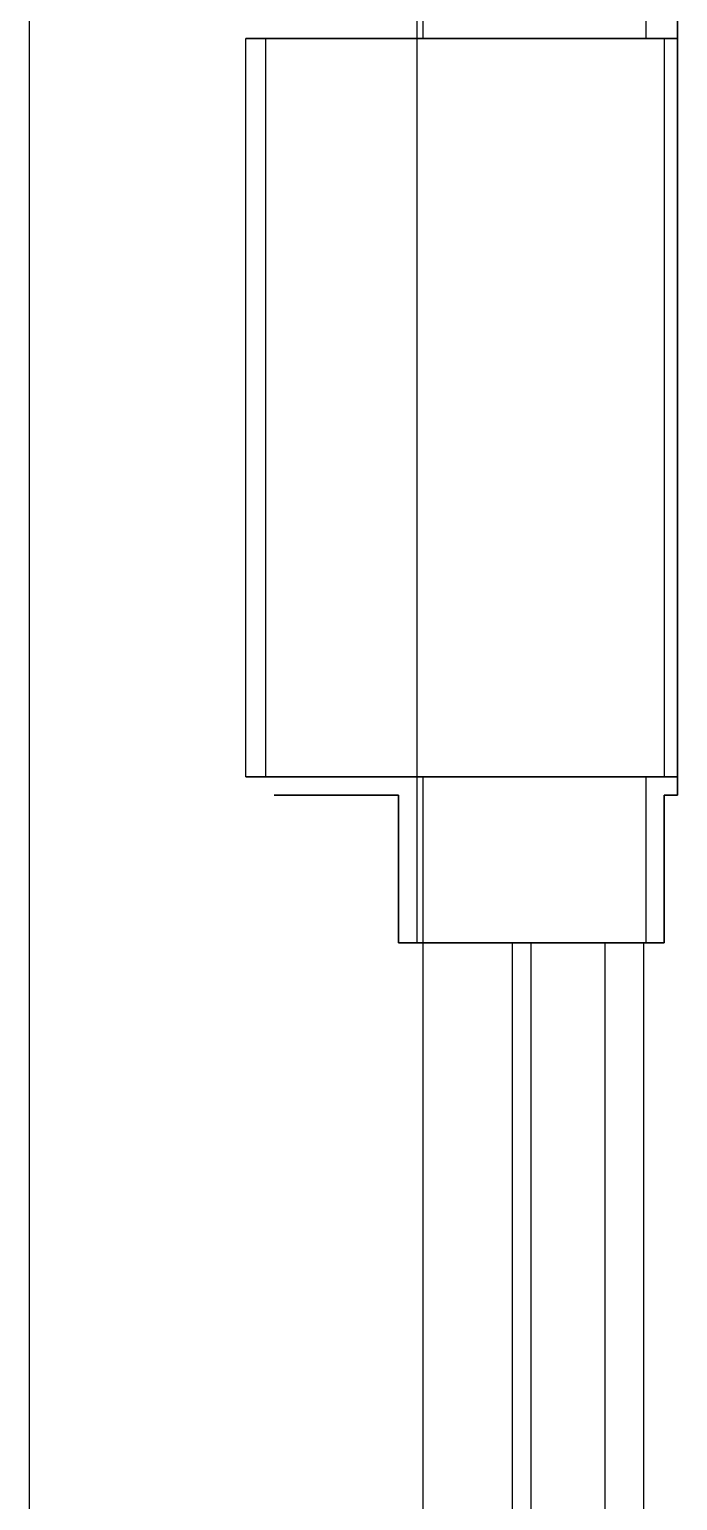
# Model space of a CAD drawing. Header units: inches. Extents: x 0 to 92454, y -34894 to 11.
# Drawn here: x 1.78 to 2.125, y 3.449 to 4.233 of the extents above; entities that cross this region are included whole.
import ezdxf

# ---------------------------------------------------------------- set-up
doc = ezdxf.new("R2010")
doc.units = ezdxf.units.IN
doc.header["$MEASUREMENT"] = 0

# ---------------------------------------------------------------- blocks, each defined once
blk = doc.blocks.new('2023_07_21_11_46_31_0481')
at = {"color": 7}
for p, q in [((45.2, 32.9, 152), (45.2, 241.9, 152)), ((50.533, 107.4, 142), (50.533, 132.4, 142)), ((50.45, 109.65, 147.688), (50.45, 107.4, 147.688)), ((50.45, 109.65, 149.312), (50.45, 107.4, 149.312)), ((53.55, 109.65, 147.688), (53.55, 107.4, 147.688)), ((53.55, 109.65, 149.312), (53.55, 107.4, 149.312)), ((53.982, 107.4, 142), (53.982, 107.65, 142)), ((48.4, 107.4, 146.5), (48.133, 107.4, 146.5)), ((48.133, 97.4, 146.5), (48.133, 107.4, 146.5)), ((48.4, 107.4, 146.5), (48.4, 97.4, 146.5)), ((53.8, 107.4, 152), (50.45, 107.4, 152)), ((50.45, 107.4, 152), (50.45, 97.4, 152)), ((50.533, 107.4, 142), (53.982, 107.4, 142)), ((53.8, 107.4, 152), (53.8, 97.4, 152)), ((48.133, 97.4, 146.5), (48.4, 97.4, 146.5)), ((50.45, 97.4, 147.688), (50.45, 95.15, 147.688)), ((50.45, 97.4, 149.312), (50.45, 95.15, 149.312)), ((50.45, 97.4, 152), (53.8, 97.4, 152)), ((53.982, 97.4, 142), (50.533, 97.4, 142)), ((50.533, 72.4, 142), (50.533, 97.4, 142)), ((53.55, 97.4, 147.688), (53.55, 95.15, 147.688)), ((53.55, 97.4, 149.312), (53.55, 95.15, 149.312)), ((53.982, 97.15, 142), (53.982, 97.4, 142)), ((50.2, 95.15, 151.257), (50.2, 97.15, 151.257)), ((50.2, 97.15, 145.443), (50.2, 95.15, 145.443)), ((53.8, 95.15, 142), (53.8, 97.15, 142)), ((53.8, 97.15, 142), (53.982, 97.15, 142)), ((51.739, 95.15, 151.7), (51.739, 74.65, 151.7)), ((51.739, 95.15, 151.7), (51.739, 74.65, 151.7)), ((51.746, 74.65, 151.7), (51.746, 95.15, 151.7)), ((53.525, 95.15, 151.7), (51.746, 95.15, 151.7)), ((51.746, 74.65, 151.7), (51.746, 95.15, 151.7)), ((52, 74.65, 145), (52, 95.15, 145)), ((53, 74.65, 142), (53, 95.15, 142)), ((53, 95.15, 142), (53.8, 95.15, 142)), ((53.525, 74.65, 151.7), (53.525, 95.15, 151.7))]:
    blk.add_line(p, q, dxfattribs=at)
at = {"color": 7, "extrusion": (0.882353, 0, 0.470588)}
for p, q in [((45.2, 32.9, 152), (45.2, 241.9, 152)), ((50.533, 107.4, 142), (50.533, 132.4, 142)), ((48.133, 97.4, 146.5), (48.133, 107.4, 146.5)), ((48.133, 107.4, 146.5), (50.533, 107.4, 142)), ((50.533, 97.4, 142), (48.133, 97.4, 146.5)), ((50.533, 72.4, 142), (50.533, 97.4, 142))]:
    blk.add_line(p, q, dxfattribs=at)
at = {"color": 7, "extrusion": (-1, 0, 0)}
for p, q in [((50.45, 109.65, 147.688), (50.45, 107.4, 147.688)), ((50.45, 109.65, 149.312), (50.45, 107.4, 149.312)), ((53.982, 107.65, 151.913), (53.982, 97.15, 151.913)), ((53.982, 107.4, 142), (53.982, 107.65, 142)), ((48.4, 107.4, 149.95), (48.4, 97.4, 149.95)), ((48.4, 107.4, 149.95), (48.4, 107.4, 146.5)), ((48.4, 107.4, 146.5), (48.4, 97.4, 146.5)), ((50.45, 107.4, 149.312), (50.45, 107.4, 147.688)), ((53.982, 107.4, 151.818), (53.982, 107.4, 142)), ((53.982, 97.4, 151.818), (53.982, 107.4, 151.818)), ((48.4, 97.4, 146.5), (48.4, 97.4, 149.95)), ((50.45, 97.4, 149.312), (50.45, 95.15, 149.312)), ((50.45, 97.4, 147.688), (50.45, 97.4, 149.312)), ((50.45, 97.4, 147.688), (50.45, 95.15, 147.688)), ((53.982, 97.4, 142), (53.982, 97.4, 151.818)), ((53.982, 97.15, 142), (53.982, 97.4, 142)), ((53.8, 97.15, 151.828), (53.8, 97.15, 142)), ((53.8, 95.15, 142), (53.8, 97.15, 142)), ((53.8, 97.15, 151.828), (53.8, 95.15, 151.828)), ((53.982, 97.15, 142), (53.982, 97.15, 151.913)), ((50.45, 95.15, 147.688), (50.45, 95.15, 149.312)), ((52, 74.65, 145), (52, 95.15, 145)), ((52, 95.15, 145), (52, 95.15, 143)), ((52, 74.65, 143), (52, 95.15, 143)), ((53.8, 95.15, 142), (53.8, 95.15, 151.828))]:
    blk.add_line(p, q, dxfattribs=at)
at = {"color": 7, "extrusion": (1, 4.78098e-30, -1.04538e-44)}
for p, q in [((53.55, 109.65, 149.312), (53.55, 107.4, 149.312)), ((53.55, 109.65, 147.688), (53.55, 107.4, 147.688)), ((53.55, 107.4, 147.688), (53.55, 107.4, 149.312)), ((53.55, 97.4, 147.688), (53.55, 95.15, 147.688)), ((53.55, 97.4, 149.312), (53.55, 97.4, 147.688)), ((53.55, 97.4, 149.312), (53.55, 95.15, 149.312)), ((53.55, 95.15, 149.312), (53.55, 95.15, 147.688))]:
    blk.add_line(p, q, dxfattribs=at)
at = {"color": 7, "extrusion": (-0.422618, 0, 0.906308)}
for p, q in [((53.982, 107.65, 151.913), (53.982, 97.15, 151.913)), ((53.982, 97.15, 151.913), (53.8, 97.15, 151.828)), ((53.8, 97.15, 151.828), (53.8, 95.15, 151.828)), ((53.8, 95.15, 151.828), (53.525, 95.15, 151.7)), ((53.525, 74.65, 151.7), (53.525, 95.15, 151.7))]:
    blk.add_line(p, q, dxfattribs=at)
at = {"color": 7, "extrusion": (0, 1, 0)}
for p, q in [((48.133, 107.4, 146.5), (50.533, 107.4, 142)), ((48.4, 107.4, 146.5), (48.133, 107.4, 146.5)), ((48.4, 107.4, 149.95), (48.4, 107.4, 146.5)), ((50.45, 107.4, 152), (48.4, 107.4, 149.95)), ((53.8, 107.4, 152), (50.45, 107.4, 152)), ((50.45, 107.4, 149.312), (50.45, 107.4, 147.688)), ((50.533, 107.4, 142), (53.982, 107.4, 142)), ((53.55, 107.4, 147.688), (53.55, 107.4, 149.312)), ((53.982, 107.4, 151.818), (53.8, 107.4, 152)), ((53.982, 107.4, 151.818), (53.982, 107.4, 142)), ((50.2, 97.15, 145.443), (50.2, 97.15, 151.257)), ((53.8, 97.15, 142), (53.982, 97.15, 142)), ((53.8, 97.15, 151.828), (53.8, 97.15, 142)), ((53.982, 97.15, 151.913), (53.8, 97.15, 151.828)), ((53.982, 97.15, 142), (53.982, 97.15, 151.913)), ((50.2, 95.15, 151.257), (50.2, 95.15, 145.443)), ((50.45, 95.15, 147.688), (50.45, 95.15, 149.312)), ((53.525, 95.15, 151.7), (51.746, 95.15, 151.7)), ((52, 95.15, 143), (53, 95.15, 142)), ((52, 95.15, 145), (52, 95.15, 143)), ((53, 95.15, 142), (53.8, 95.15, 142)), ((53.8, 95.15, 151.828), (53.525, 95.15, 151.7)), ((53.55, 95.15, 149.312), (53.55, 95.15, 147.688)), ((53.8, 95.15, 142), (53.8, 95.15, 151.828))]:
    blk.add_line(p, q, dxfattribs=at)
at = {"color": 7, "extrusion": (-0.707107, 0, 0.707107)}
for p, q in [((50.45, 107.4, 152), (48.4, 107.4, 149.95)), ((48.4, 107.4, 149.95), (48.4, 97.4, 149.95)), ((50.45, 107.4, 152), (50.45, 97.4, 152)), ((48.4, 97.4, 149.95), (50.45, 97.4, 152))]:
    blk.add_line(p, q, dxfattribs=at)
at = {"color": 7, "extrusion": (0.707107, 0, 0.707107)}
for p, q in [((53.982, 107.4, 151.818), (53.8, 107.4, 152)), ((53.8, 107.4, 152), (53.8, 97.4, 152)), ((53.982, 97.4, 151.818), (53.982, 107.4, 151.818)), ((53.8, 97.4, 152), (53.982, 97.4, 151.818))]:
    blk.add_line(p, q, dxfattribs=at)
at = {"color": 7, "extrusion": (0, -1, 0)}
for p, q in [((48.133, 97.4, 146.5), (48.4, 97.4, 146.5)), ((50.533, 97.4, 142), (48.133, 97.4, 146.5)), ((48.4, 97.4, 149.95), (50.45, 97.4, 152)), ((48.4, 97.4, 146.5), (48.4, 97.4, 149.95)), ((50.45, 97.4, 152), (53.8, 97.4, 152)), ((50.45, 97.4, 147.688), (50.45, 97.4, 149.312)), ((53.982, 97.4, 142), (50.533, 97.4, 142)), ((53.55, 97.4, 149.312), (53.55, 97.4, 147.688)), ((53.8, 97.4, 152), (53.982, 97.4, 151.818)), ((53.982, 97.4, 142), (53.982, 97.4, 151.818))]:
    blk.add_line(p, q, dxfattribs=at)
at = {"color": 7, "extrusion": (1, 0, 0)}
for p, q in [((50.2, 97.15, 145.443), (50.2, 97.15, 151.257)), ((50.2, 95.15, 151.257), (50.2, 97.15, 151.257)), ((50.2, 97.15, 145.443), (50.2, 95.15, 145.443)), ((50.2, 95.15, 151.257), (50.2, 95.15, 145.443))]:
    blk.add_line(p, q, dxfattribs=at)
at = {"color": 7, "extrusion": (-0.707107, 0, -0.707107)}
for p, q in [((52, 74.65, 143), (52, 95.15, 143)), ((52, 95.15, 143), (53, 95.15, 142)), ((53, 74.65, 142), (53, 95.15, 142))]:
    blk.add_line(p, q, dxfattribs=at)
at = {"color": 7, "extrusion": (0, 1, 0)}
for centre, radius, start, end in [((-52, 148.5, 107.4), 1.75, 207.6604, 332.3396), ((-52, 148.5, 107.4), 1.75, 27.6604, 152.3396), ((-52, 148.5, 97.4), 1.75, 207.6604, 332.3396), ((-52, 148.5, 97.4), 1.75, 27.6604, 152.3396), ((-51.87, 148.35, 97.15), 3.352, 299.87, 60.13), ((-51.87, 148.35, 95.15), 3.352, 267.771, 299.87), ((-51.87, 148.35, 95.15), 3.352, 60.13, 87.771), ((-52, 148.5, 95.15), 1.75, 27.6604, 152.3396), ((-52, 148.5, 95.15), 1.75, 207.6604, 332.3396), ((-52, 148.5, 95.15), 1.75, 207.6604, 332.3396), ((-52, 148.5, 95.15), 1.75, 27.6604, 152.3396), ((-51.87, 148.35, 95.15), 3.352, 87.771, 87.8892)]:
    blk.add_arc(centre, radius, start, end, dxfattribs=at)
at = {"color": 7, "extrusion": (0, -1, 0)}
for centre, radius, start, end in [((52, 148.5, -107.4), 1.75, 207.6604, 332.3396), ((52, 148.5, -107.4), 1.75, 27.6604, 152.3396), ((52, 148.5, -97.4), 1.75, 27.6604, 152.3396), ((52, 148.5, -97.4), 1.75, 207.6604, 332.3396), ((51.87, 148.35, -97.15), 3.352, 119.87, 240.13), ((51.87, 148.35, -95.15), 3.352, 92.229, 119.87), ((51.87, 148.35, -95.15), 3.352, 240.13, 272.229), ((51.87, 148.35, -95.15), 3.352, 92.1108, 92.229)]:
    blk.add_arc(centre, radius, start, end, dxfattribs=at)

msp = doc.modelspace()

# ---------------------------------------------------------------- block references
at = {"xscale": 0.03937007874015748, "yscale": 0.03937007874015748, "zscale": 0.03937007874015748}
msp.add_blockref('2023_07_21_11_46_31_0481', (0, 0), dxfattribs=at)
msp.add_blockref('2023_07_21_11_46_31_0481', (0, 0), dxfattribs=at)

doc.saveas('drawing.dxf')
